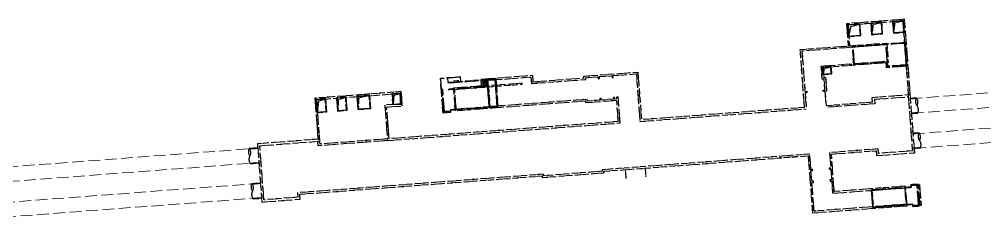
# Model space of a CAD drawing. Extents: x 0 to 531375, y 0 to 4335249.
# Drawn here: x 495558.3 to 495969.8, y 4325349.7 to 4325437.6 of the extents above; entities that cross this region are included whole.
import ezdxf

# ---------------------------------------------------------------- set-up
doc = ezdxf.new("R2010")
doc.units = 0
doc.linetypes.add('DASH', pattern=[0.35, 0.25, -0.1])
doc.layers.get('0').update_dxf_attribs({"lineweight": 15})
doc.layers.add('地铁', color=4, linetype='Continuous', lineweight=15)

# ---------------------------------------------------------------- blocks, each defined once
blk = doc.blocks.new('总图提取 2015 11 6')
at = {"layer": '地铁', "linetype": 'DASH', "lineweight": -3, "ltscale": 10}
for p, q in [((104963.29, 293019.66, 0), (104962.95, 293015.68, 0)), ((104966.89, 293020.6, 0), (104963.29, 293019.66, 0)), ((104972.56, 293020.35, 0), (104972.22, 293016.39, 0)), ((104976.16, 293021.3, 0), (104972.56, 293020.35, 0)), ((104977.01, 293012.13), (104954.57, 293010.44)), ((104955.15, 293002.86, 0), (104954.57, 293010.44, 0)), ((104976.73, 293011.81), (104954.89, 293010.16)), ((104955.42, 293003.18, 0), (104954.89, 293010.16, 0)), ((104976.73, 293011.81), (104977.47, 293002.04)), ((104977.01, 293012.13, 0), (104977.77, 293002.06, 0)), ((104955.15, 293002.86, 0), (104969.7, 293003.96, 0)), ((104955.42, 293003.18, 0), (104969.68, 293004.26, 0)), ((104969.68, 293004.26, 0), (104969.7, 293003.96, 0)), ((104977.47, 293002.04), (104977.77, 293002.06, 0)), ((104787.57, 292997.51, 0), (104778.99, 292996.86, 0)), ((104787.57, 292997.46, 0), (104779.05, 292996.82, 0)), ((104787.57, 292997.41, 0), (104779.1, 292996.77, 0)), ((104782.33, 292995.11, 0), (104782.18, 292997.1, 0)), ((104787.72, 292995.52, 0), (104787.57, 292997.51, 0)), ((104779.35, 292992.08), (104778.99, 292996.86)), ((104779.4, 292992.13), (104779.05, 292996.82)), ((104779.45, 292992.18), (104779.1, 292996.77)), ((104802.48, 292996.63), (104782.33, 292995.11)), ((104782.36, 292994.81), (104782.33, 292995.11)), ((104799.1, 292993.57), (104782.34, 292992.3)), ((104802.2, 292996.31), (104782.36, 292994.81)), ((104799.12, 292993.27), (104782.37, 292992)), ((104799.1, 292993.57), (104782.54, 292992.32)), ((104799.12, 292993.27), (104782.57, 292992.02)), ((104796.97, 292994.91, 0), (104798.87, 292995.06, 0)), ((104797.43, 292995.73, 0), (104798.91, 292994.04, 0)), ((104797.43, 292995.73, 0), (104798.91, 292994.04, 0)), ((104797.43, 292995.73, 0), (104798.91, 292994.04, 0)), ((104797.43, 292995.73, 0), (104798.91, 292994.04, 0)), ((104797.56, 292993.94, 0), (104798.77, 292995.83, 0)), ((104797.56, 292993.94, 0), (104798.77, 292995.83, 0)), ((104797.56, 292993.94, 0), (104798.77, 292995.83, 0)), ((104797.56, 292993.94, 0), (104798.77, 292995.83, 0)), ((104799.76, 292984.79), (104798.91, 292996.06)), ((104800.06, 292984.82), (104799.18, 292996.38)), ((104802.2, 292996.31), (104803.05, 292985.04)), ((104802.48, 292996.63), (104803.37, 292984.77)), ((104780.05, 292992.13), (104779.35, 292992.08)), ((104780.05, 292992.18), (104779.4, 292992.13)), ((104780.04, 292992.23), (104779.45, 292992.18)), ((104780.05, 292992.13), (104780.04, 292992.23)), ((104782.34, 292992.3), (104782.37, 292992)), ((104782.54, 292992.32), (104782.57, 292992.02)), ((104942.88, 292991.35), (104943.39, 292984.51)), ((104962.97, 292988.8), (104979.23, 292990.03)), ((104963.13, 292986.71), (104962.97, 292988.8)), ((104963.94, 292987.97), (104978.4, 292989.06)), ((104803.05, 292985.04), (104783.21, 292983.54)), ((104803.37, 292984.77), (104783.23, 292983.24)), ((104963.13, 292986.71), (104943.34, 292985.21)), ((104964.08, 292986.08), (104943.39, 292984.51)), ((104963.94, 292987.97), (104964.08, 292986.08)), ((104783.21, 292983.54), (104783.23, 292983.24)), ((104783.23, 292983.24), (104783.3, 292982.35)), ((104726.81, 292968.15), (104726.66, 292970.05)), ((104726.79, 292970.96), (104727.49, 292971.01)), ((104756.42, 292970.39), (104726.81, 292968.15)), ((104727.65, 292968.92), (104727.49, 292971.01)), ((104756.37, 292971.09), (104727.65, 292968.92)), ((104931.13, 292963.53), (104923.52, 292962.96)), ((104962.59, 292949.46), (104979.54, 292950.74)), ((104962.59, 292949.46), (104963.16, 292941.88)), ((104962.91, 292949.18), (104979.56, 292950.44)), ((104962.91, 292949.18), (104963.44, 292942.2)), ((104979.47, 292951.64), (104979.56, 292950.44)), ((104963.44, 292942.2), (104980.09, 292943.46)), ((104980.09, 292943.46), (104980.18, 292942.26)), ((104963.16, 292941.88), (104980.11, 292943.16))]:
    blk.add_line(p, q, dxfattribs=at)
for points in [[(104854.79, 292978.52), (104757.07, 292971.14), (104756.66, 292976.5), (104756.05, 292984.65), (104762.73, 292985.16), (104762.7, 292985.55), (104762.27, 292991.24), (104748.91, 292990.23), (104741.13, 292989.64), (104733.1, 292989.03), (104725.47, 292988.46), (104726.4, 292976.2), (104726.79, 292970.96), (104701.02, 292969.01), (104702.89, 292944.18), (104719.15, 292945.41), (104718.99, 292947.5), (104822.27, 292955.31), (104822.32, 292954.66), (104848.69, 292956.65), (104848.65, 292957.3), (104935.73, 292963.88), (104937.57, 292939.55), (104977.85, 292942.59), (104977.22, 292950.97), (104946.8, 292948.67), (104945.6, 292964.62), (104964.69, 292966.06), (104964.85, 292963.97), (104981.1, 292965.2), (104979.23, 292990.03), (104977.62, 293011.29), (104976.81, 293022.05), (104968.38, 293021.41), (104960.35, 293020.8), (104952.08, 293020.18), (104952.79, 293010.71)], [(104978.53, 292989.98), (104976.16, 293021.3), (104952.73, 293019.53), (104953.39, 293010.75)], [(104934.17, 292984.52), (104932.31, 293009.16), (104969.2, 293011.95), (104969.83, 293003.57), (104942.06, 293001.47), (104942.38, 292997.23), (104943.13, 292997.29), (104943.58, 292991.41), (104942.13, 292991.3), (104942.08, 292991.9), (104942.83, 292991.95), (104942.49, 292996.54), (104941.74, 292996.48), (104941.31, 293002.12), (104969.38, 293004.24), (104968.85, 293011.22), (104933.06, 293008.51), (104934.36, 292991.31), (104935.1, 292991.37), (104935.15, 292990.77), (104934.4, 292990.71), (104934.92, 292983.87)], [(104977.47, 293002.04), (104969.09, 293001.41), (104968.91, 293003.9)], [(104977.45, 293002.34), (104969.37, 293001.73), (104969.21, 293003.92)], [(104977.43, 293002.64), (104969.65, 293002.05), (104969.5, 293003.95)], [(104854.79, 292978.52), (104854.11, 292987.45), (104840.95, 292986.45), (104840.9, 292987.2), (104785.35, 292983), (104784.61, 292992.88), (104796.47, 292993.77), (104796.26, 292996.56), (104818.2, 292998.22), (104818.41, 292995.43), (104840.15, 292997.07), (104840.09, 292997.82), (104863.13, 292999.56), (104863.13, 292999.56), (104863.13, 292999.56), (104864.66, 292979.27)], [(104855.54, 292977.88), (104854.7, 292988.94), (104854.01, 292988.89), (104854.06, 292988.14), (104853.26, 292988.08), (104853.21, 292988.83), (104852.81, 292988.8), (104852.86, 292988.05), (104847.53, 292987.65), (104847.47, 292988.4), (104846.88, 292988.35), (104846.93, 292987.61), (104841.6, 292987.2), (104841.54, 292987.95), (104785.7, 292983.73), (104785.06, 292992.21), (104813.78, 292994.38), (104813.75, 292994.78), (104799.49, 292993.7), (104799.45, 292994.2), (104799.15, 292994.17), (104799.19, 292993.68), (104797.19, 292993.53), (104797.01, 292995.92), (104799.01, 292996.07), (104799.06, 292995.37), (104799.36, 292995.39), (104799.31, 292996.09), (104817.56, 292997.47), (104817.77, 292994.68), (104840.9, 292996.43), (104840.84, 292997.17), (104846.18, 292997.58), (104846.24, 292996.83), (104846.83, 292996.87), (104846.78, 292997.62), (104852.11, 292998.02), (104852.17, 292997.28), (104852.57, 292997.31), (104852.51, 292998.06), (104852.51, 292998.06), (104852.51, 292998.06), (104862.48, 292998.81), (104864.02, 292978.52)], [(104802.15, 292997.01), (104803.05, 292985.04)], [(104802.55, 292997.04), (104803.45, 292985.07)], [(104784.58, 292995.87), (104786.08, 292995.99), (104786.82, 292996.04)], [(104797.11, 292995.32), (104797.06, 292995.92), (104798.96, 292996.07), (104799.14, 292993.67), (104797.24, 292993.53), (104797.2, 292994.13), (104797, 292994.11), (104797.06, 292993.31), (104799.35, 292993.49), (104799.14, 292996.28), (104796.85, 292996.11), (104796.91, 292995.31), (104797.11, 292995.32)], [(104799.42, 292993.29), (104800.06, 292984.82)], [(104847.94, 292957.3), (104847.94, 292957.3), (104822.96, 292955.41), (104822.92, 292956.06), (104718.04, 292948.13), (104718.18, 292946.24), (104703.72, 292945.15), (104701.98, 292968.18), (104727.56, 292970.11), (104726.22, 292987.81), (104761.62, 292990.49), (104761.96, 292986), (104761.96, 292986), (104755.28, 292985.49), (104756.42, 292970.39), (104855.54, 292977.88)], [(104758.97, 292985.77), (104759.2, 292989.73), (104761.62, 292990.49)], [(104783.3, 292982.35), (104780.11, 292982.11), (104779.35, 292992.08)], [(104783.27, 292982.65), (104780.38, 292982.43), (104779.65, 292992.1)], [(104783.25, 292982.94), (104780.66, 292982.75), (104779.95, 292992.12)], [(104978.33, 292989.96), (104980.14, 292966.03), (104965.68, 292964.94), (104965.53, 292966.83), (104944.85, 292965.27), (104945.35, 292958.69), (104944.6, 292958.63), (104944.63, 292958.23), (104945.38, 292958.29), (104945.72, 292953.7), (104944.97, 292953.64), (104945.02, 292953.05), (104945.77, 292953.1), (104946.16, 292947.92), (104976.87, 292950.24), (104977.4, 292943.26), (104938.21, 292940.3), (104937.29, 292952.46), (104938.04, 292952.52), (104937.99, 292953.12), (104937.25, 292953.06), (104936.9, 292957.65), (104937.65, 292957.7), (104937.62, 292958.1), (104936.87, 292958.05), (104936.37, 292964.63), (104847.89, 292957.94), (104847.94, 292957.3)], [(104979.23, 292990.03), (104978.53, 292989.98), (104978.33, 292989.96)], [(104981.82, 292988.57), (104979.35, 292988.38)], [(104981.67, 292988.26), (104979.37, 292988.08)], [(104864.02, 292978.52), (104934.92, 292983.87)], [(104934.17, 292984.52), (104864.66, 292979.27)], [(104982.47, 292982.3), (104979.82, 292982.1)], [(104982.32, 292981.99), (104979.85, 292981.8)], [(104982.95, 292973.67), (104980.48, 292973.48)], [(104982.79, 292973.35), (104980.5, 292973.18)], [(104697.5, 292967.09), (104701.14, 292967.37)], [(104697.7, 292966.8), (104701.17, 292967.07)], [(104983.6, 292967.4), (104980.95, 292967.2)], [(104983.44, 292967.09), (104980.97, 292966.9)], [(104697.8, 292960.8), (104701.62, 292961.08)], [(104698, 292960.51), (104701.64, 292960.78)], [(104698.63, 292952.13), (104702.27, 292952.41)], [(104698.83, 292951.85), (104702.3, 292952.11)], [(104980.18, 292942.26), (104983.37, 292942.51), (104982.66, 292951.88), (104979.47, 292951.64)], [(104980.16, 292942.56), (104983.05, 292942.78), (104982.39, 292951.56), (104979.5, 292951.34)], [(104980.14, 292942.86), (104982.73, 292943.06), (104982.11, 292951.24), (104979.52, 292951.04)], [(104698.93, 292945.84), (104702.75, 292946.13)], [(104699.13, 292945.55), (104702.77, 292945.83)]]:
    blk.add_lwpolyline(points, dxfattribs=at)
at = {"layer": '地铁', "linetype": 'DASH', "lineweight": -3, "ltscale": 10, "elevation": 0}
for points in [[(104952.51, 293019.71), (104952.89, 293014.72), (104958.18, 293015.12), (104957.8, 293020.11)], [(104952.73, 293019.53), (104953.07, 293014.94), (104957.96, 293015.31), (104957.61, 293019.89)], [(104962.39, 293020.46), (104962.76, 293015.47), (104967.45, 293015.82), (104967.07, 293020.81)], [(104962.6, 293020.27), (104962.95, 293015.68), (104967.23, 293016.01), (104966.89, 293020.6)], [(104971.66, 293021.16), (104972.04, 293016.17), (104976.72, 293016.52), (104976.35, 293021.51)], [(104971.87, 293020.97), (104972.22, 293016.39), (104976.51, 293016.71), (104976.16, 293021.3)], [(104941.75, 293001.65), (104941.99, 292998.51), (104945.78, 292998.79), (104945.54, 293001.93)], [(104941.96, 293001.46), (104942.17, 292998.72), (104945.56, 292998.98), (104945.35, 293001.72)], [(104734.68, 292988.65), (104735.11, 292982.97), (104739.2, 292983.28), (104738.77, 292988.96)], [(104734.9, 292988.47), (104735.3, 292983.18), (104738.99, 292983.46), (104738.59, 292988.75)], [(104743.36, 292989.31), (104743.79, 292983.62), (104749.27, 292984.04), (104748.84, 292989.72)], [(104743.57, 292989.12), (104743.97, 292983.84), (104749.06, 292984.22), (104748.66, 292989.51)], [(104730.53, 292982.62), (104730.1, 292988.31), (104726.01, 292988), (104726.44, 292982.31)], [(104730.31, 292982.81), (104729.91, 292988.09), (104726.22, 292987.81), (104726.62, 292982.53)]]:
    blk.add_lwpolyline(points, close=True, dxfattribs=at)
for points in [[(104957.61, 293019.89), (104953.71, 293018.81), (104953.09, 293014.74)], [(104945.35, 293001.72), (104942.52, 293000.97), (104942.17, 292998.72)], [(104798.86, 292995.16), (104799, 292993.31)], [(104799.02, 292993.26), (104799.66, 292984.79)], [(104738.59, 292988.75), (104735.39, 292987.79), (104735.3, 292983.18)], [(104748.66, 292989.51), (104744.07, 292988.52), (104743.97, 292983.84)], [(104729.91, 292988.09), (104726.97, 292987.17), (104726.62, 292982.53)], [(104858.12, 292954.28), (104857.84, 292957.99)], [(104866.22, 292958.63), (104866.22, 292958.63), (104866.5, 292954.92)], [(104962.78, 292949.47), (104979.74, 292950.75), (104979.69, 292951.35), (104983.18, 292951.62), (104983.84, 292942.84), (104980.35, 292942.58), (104980.31, 292943.18), (104963.36, 292941.9), (104962.78, 292949.47)]]:
    blk.add_lwpolyline(points, dxfattribs=at)
at = {"layer": '地铁', "linetype": 'DASH', "lineweight": -3, "ltscale": 10, "extrusion": (-1.51066e-08, -1.14091e-09, 1), "elevation": 0}
for points in [[(104797.3, 292994.49), (104797.22, 292995.61), (104797.17, 292995.61), (104797.25, 292994.49)], [(104797.33, 292994.18), (104797.3, 292994.49), (104797.25, 292994.49), (104797.28, 292994.17)], [(104797.56, 292993.94), (104797.43, 292995.73), (104798.78, 292995.83), (104798.91, 292994.04)], [(104797.62, 292993.68), (104797.61, 292993.82), (104798.81, 292993.91), (104798.82, 292993.77)]]:
    blk.add_lwpolyline(points, close=True, dxfattribs=at)
at = {"layer": '地铁', "linetype": 'DASH', "lineweight": -3, "ltscale": 10, "extrusion": (1.51066e-08, 1.141e-09, 1), "elevation": 0}
blk.add_lwpolyline([(104798.76, 292994.03), (104798.63, 292995.82), (104797.28, 292995.72), (104797.41, 292993.93)], close=True, dxfattribs=at)
blk.add_lwpolyline([(104798.76, 292994.03), (104798.63, 292995.82), (104797.28, 292995.72), (104797.41, 292993.93)], close=True, dxfattribs=at)
blk.add_lwpolyline([(104798.76, 292994.03), (104798.63, 292995.82), (104797.28, 292995.72), (104797.41, 292993.93)], close=True, dxfattribs=at)
at = {"layer": '地铁', "linetype": 'DASH', "lineweight": -3, "ltscale": 10}
for points in [[(104761.81, 292990.7), (104762.18, 292985.82), (104758.79, 292985.56), (104758.42, 292990.45)], [(104761.62, 292990.49), (104761.96, 292986), (104758.97, 292985.77), (104758.63, 292990.26)]]:
    blk.add_lwpolyline(points, close=True, dxfattribs=at)
for points in [[(104981.82, 292988.57, 0.306964), (104982.07, 292985.28)], [(104982.07, 292985.28, 0.307425), (104981.82, 292988.57)], [(104982.32, 292981.99, 0.30717), (104982.07, 292985.28)], [(104982.95, 292973.67, 0.306964), (104983.19, 292970.38)], [(104983.19, 292970.38, 0.307425), (104982.95, 292973.67)], [(104983.44, 292967.09, 0.30717), (104983.19, 292970.38)], [(104697.5, 292967.09, 0.307425), (104697.75, 292963.8)], [(104697.75, 292963.8, 0.306964), (104697.5, 292967.09)], [(104697.75, 292963.8, 0.30717), (104698, 292960.51)], [(104698.63, 292952.13, 0.307425), (104698.88, 292948.84)], [(104698.88, 292948.84, 0.306964), (104698.63, 292952.13)], [(104698.88, 292948.84, 0.30717), (104699.13, 292945.55)]]:
    blk.add_lwpolyline(points, format="xyb", dxfattribs=at)
blk = doc.blocks.new('A$C1FB5052D')
blk.add_blockref('总图提取 2015 11 6', (-107044.53, -294821.73))
blk = doc.blocks.new('天津2000地铁')
at = {"layer": '地铁', "linetype": 'DASH', "ltscale": 20}
for p, q in [((-2081.24, -1802.06, 0), (-2081.58, -1806.04, 0)), ((-2077.64, -1801.13, 0), (-2081.24, -1802.06, 0)), ((-2071.96, -1801.38, 0), (-2072.31, -1805.34, 0)), ((-2068.36, -1800.43, 0), (-2071.96, -1801.38, 0)), ((-2067.52, -1809.59), (-2089.95, -1811.29)), ((-2067.79, -1809.91), (-2089.63, -1811.56)), ((-2067.79, -1809.91), (-2067.05, -1819.69)), ((-2067.52, -1809.59, 0), (-2066.76, -1819.66, 0)), ((-2089.38, -1818.87, 0), (-2089.95, -1811.29, 0)), ((-2089.1, -1818.54, 0), (-2089.63, -1811.56, 0)), ((-2089.38, -1818.87, 0), (-2074.82, -1817.77, 0)), ((-2089.1, -1818.54, 0), (-2074.84, -1817.47, 0)), ((-2074.84, -1817.47, 0), (-2074.82, -1817.77, 0)), ((-2067.05, -1819.69), (-2066.76, -1819.66, 0)), ((-2256.96, -1824.22, 0), (-2265.53, -1824.86, 0)), ((-2265.17, -1829.65), (-2265.53, -1824.86)), ((-2256.95, -1824.27, 0), (-2265.48, -1824.91, 0)), ((-2265.13, -1829.6), (-2265.48, -1824.91)), ((-2256.95, -1824.32, 0), (-2265.43, -1824.96, 0)), ((-2265.08, -1829.54), (-2265.43, -1824.96)), ((-2262.19, -1826.62, 0), (-2262.34, -1824.62, 0)), ((-2242.05, -1825.1), (-2262.19, -1826.62)), ((-2262.17, -1826.92), (-2262.19, -1826.62)), ((-2242.33, -1825.42), (-2262.17, -1826.92)), ((-2256.81, -1826.21, 0), (-2256.96, -1824.22, 0)), ((-2247.55, -1826.81, 0), (-2245.66, -1826.67, 0)), ((-2247.1, -1826, 0), (-2245.62, -1827.68, 0)), ((-2247.1, -1826, 0), (-2245.62, -1827.68, 0)), ((-2247.1, -1826, 0), (-2245.62, -1827.68, 0)), ((-2247.1, -1826, 0), (-2245.62, -1827.68, 0)), ((-2246.97, -1827.78, 0), (-2245.75, -1825.9, 0)), ((-2246.97, -1827.78, 0), (-2245.75, -1825.9, 0)), ((-2246.97, -1827.78, 0), (-2245.75, -1825.9, 0)), ((-2246.97, -1827.78, 0), (-2245.75, -1825.9, 0)), ((-2244.77, -1836.93), (-2245.62, -1825.67)), ((-2244.47, -1836.91), (-2245.34, -1825.34)), ((-2242.33, -1825.42), (-2241.48, -1836.68)), ((-2242.05, -1825.1), (-2241.15, -1836.96)), ((-2065.16, -1833.54), (-1941.87, -1824.23)), ((-2264.47, -1829.6), (-2265.17, -1829.65)), ((-2264.48, -1829.55), (-2265.13, -1829.6)), ((-2264.48, -1829.5), (-2265.08, -1829.54)), ((-2264.47, -1829.6), (-2264.48, -1829.5)), ((-2245.43, -1828.16), (-2262.18, -1829.42)), ((-2262.18, -1829.42), (-2262.16, -1829.72)), ((-2245.41, -1828.46), (-2262.16, -1829.72)), ((-2245.43, -1828.16), (-2261.98, -1829.41)), ((-2261.98, -1829.41), (-2261.96, -1829.71)), ((-2245.41, -1828.46), (-2261.96, -1829.71)), ((-2101.65, -1830.37), (-2101.13, -1837.21)), ((-2064.69, -1839.73), (-1941.41, -1830.41)), ((-2081.4, -1835.02), (-2101.19, -1836.52)), ((-2081.55, -1832.93), (-2065.3, -1831.7)), ((-2081.4, -1835.02), (-2081.55, -1832.93)), ((-2080.59, -1833.76), (-2066.13, -1832.66)), ((-2080.59, -1833.76), (-2080.45, -1835.65)), ((-2241.48, -1836.68), (-2261.32, -1838.18)), ((-2261.32, -1838.18), (-2261.3, -1838.48)), ((-2241.15, -1836.96), (-2261.3, -1838.48)), ((-2261.3, -1838.48), (-2261.23, -1839.38)), ((-2080.45, -1835.65), (-2101.13, -1837.21)), ((-2064.03, -1848.5), (-1963.7, -1840.92)), ((-2063.56, -1854.68), (-1963.23, -1847.1)), ((-2317.73, -1850.77), (-2317.03, -1850.72)), ((-2288.1, -1851.34), (-2317.72, -1853.58)), ((-2316.87, -1852.81), (-2317.03, -1850.72)), ((-2288.16, -1850.64), (-2316.87, -1852.81)), ((-2471.43, -1864.24), (-2343.37, -1854.56)), ((-2317.72, -1853.58), (-2317.86, -1851.68)), ((-2113.4, -1858.2), (-2121.01, -1858.77)), ((-2470.96, -1870.42), (-2342.9, -1860.74)), ((-2342.24, -1869.52), (-2499.87, -1881.43)), ((-2081.94, -1872.27), (-2064.98, -1870.99)), ((-2081.61, -1872.54), (-2064.96, -1871.29)), ((-2065.05, -1870.09), (-2064.96, -1871.29)), ((-2341.77, -1875.7), (-2499.41, -1887.61)), ((-2081.94, -1872.27), (-2081.36, -1879.85)), ((-2081.61, -1872.54), (-2081.09, -1879.52)), ((-2081.36, -1879.85), (-2064.41, -1878.57)), ((-2081.09, -1879.52), (-2064.43, -1878.27)), ((-2064.43, -1878.27), (-2064.34, -1879.46))]:
    blk.add_line(p, q, dxfattribs=at)
for points in [[(-2189.74, -1843.21), (-2287.46, -1850.59), (-2287.86, -1845.22), (-2288.48, -1837.07), (-2281.8, -1836.57), (-2281.83, -1836.17), (-2282.26, -1830.49), (-2295.62, -1831.5), (-2303.4, -1832.09), (-2311.42, -1832.69), (-2319.05, -1833.27), (-2318.13, -1845.53), (-2317.73, -1850.77), (-2343.51, -1852.72), (-2341.63, -1877.55), (-2325.38, -1876.32), (-2325.54, -1874.22), (-2222.26, -1866.42), (-2222.21, -1867.07), (-2195.83, -1865.08), (-2195.88, -1864.43), (-2108.8, -1857.85), (-2106.96, -1882.18), (-2066.67, -1879.14), (-2067.31, -1870.76), (-2097.72, -1873.06), (-2098.93, -1857.1), (-2079.84, -1855.66), (-2079.68, -1857.76), (-2063.42, -1856.53), (-2065.3, -1831.7), (-2066.91, -1810.44), (-2067.72, -1799.68), (-2076.14, -1800.32), (-2084.17, -1800.92), (-2092.45, -1801.55), (-2091.73, -1811.02)], [(-2066, -1831.75), (-2068.36, -1800.43), (-2091.8, -1802.2), (-2091.13, -1810.98)], [(-2110.36, -1837.21), (-2112.22, -1812.57), (-2075.32, -1809.78), (-2074.69, -1818.16), (-2102.46, -1820.26), (-2102.14, -1824.49), (-2101.39, -1824.44), (-2100.95, -1830.32), (-2102.4, -1830.43), (-2102.44, -1829.83), (-2101.69, -1829.78), (-2102.04, -1825.19), (-2102.79, -1825.24), (-2103.21, -1819.61), (-2075.14, -1817.49), (-2075.67, -1810.51), (-2111.47, -1813.21), (-2110.17, -1830.42), (-2109.42, -1830.36), (-2109.38, -1830.96), (-2110.12, -1831.01), (-2109.61, -1837.85)], [(-2067.05, -1819.69), (-2075.43, -1820.32), (-2075.62, -1817.83)], [(-2067.08, -1819.39), (-2075.15, -1820), (-2075.32, -1817.8)], [(-2067.1, -1819.09), (-2074.88, -1819.68), (-2075.02, -1817.78)], [(-2189.74, -1843.21), (-2190.41, -1834.28), (-2203.57, -1835.28), (-2203.63, -1834.53), (-2259.17, -1838.72), (-2259.92, -1828.85), (-2248.05, -1827.96), (-2248.26, -1825.16), (-2226.32, -1823.51), (-2226.11, -1826.3), (-2204.38, -1824.66), (-2204.43, -1823.91), (-2181.4, -1822.17), (-2181.4, -1822.17), (-2181.4, -1822.17), (-2179.87, -1842.46)], [(-2259.94, -1825.85), (-2258.45, -1825.74), (-2257.7, -1825.68)], [(-2188.99, -1843.85), (-2189.82, -1832.78), (-2190.52, -1832.84), (-2190.46, -1833.58), (-2191.26, -1833.64), (-2191.32, -1832.9), (-2191.72, -1832.93), (-2191.66, -1833.67), (-2197, -1834.08), (-2197.05, -1833.33), (-2197.65, -1833.37), (-2197.59, -1834.12), (-2202.93, -1834.52), (-2202.98, -1833.78), (-2258.83, -1838), (-2259.47, -1829.52), (-2230.75, -1827.35), (-2230.78, -1826.95), (-2245.04, -1828.03), (-2245.08, -1827.53), (-2245.37, -1827.55), (-2245.34, -1828.05), (-2247.33, -1828.2), (-2247.51, -1825.81), (-2245.52, -1825.66), (-2245.46, -1826.36), (-2245.17, -1826.33), (-2245.22, -1825.64), (-2226.97, -1824.26), (-2226.76, -1827.05), (-2203.63, -1825.3), (-2203.68, -1824.55), (-2198.35, -1824.15), (-2198.29, -1824.9), (-2197.69, -1824.85), (-2197.75, -1824.11), (-2192.41, -1823.7), (-2192.36, -1824.45), (-2191.96, -1824.42), (-2192.01, -1823.67), (-2192.01, -1823.67), (-2192.01, -1823.67), (-2182.04, -1822.92), (-2180.51, -1843.21)], [(-2247.42, -1826.4), (-2247.46, -1825.8), (-2245.57, -1825.66), (-2245.39, -1828.06), (-2247.28, -1828.2), (-2247.33, -1827.6), (-2247.53, -1827.61), (-2247.47, -1828.41), (-2245.17, -1828.24), (-2245.38, -1825.45), (-2247.68, -1825.62), (-2247.62, -1826.42), (-2247.42, -1826.4)], [(-2242.38, -1824.72), (-2241.48, -1836.68)], [(-2241.98, -1824.69), (-2241.08, -1836.65)], [(-2261.23, -1839.38), (-2264.42, -1839.62), (-2265.17, -1829.65)], [(-2261.25, -1839.08), (-2264.14, -1839.3), (-2264.87, -1829.63)], [(-2261.27, -1838.78), (-2263.87, -1838.98), (-2264.57, -1829.6)], [(-2245.11, -1828.44), (-2244.47, -1836.91)], [(-2196.58, -1864.43), (-2196.58, -1864.43), (-2221.56, -1866.32), (-2221.61, -1865.67), (-2326.49, -1873.59), (-2326.34, -1875.49), (-2340.8, -1876.58), (-2342.54, -1853.55), (-2316.96, -1851.61), (-2318.3, -1833.91), (-2282.9, -1831.24), (-2282.56, -1835.73), (-2282.56, -1835.73), (-2289.24, -1836.23), (-2288.1, -1851.34), (-2188.99, -1843.85)], [(-2285.56, -1835.95), (-2285.32, -1832), (-2282.9, -1831.24)], [(-2066.2, -1831.77), (-2064.39, -1855.7), (-2078.85, -1856.79), (-2078.99, -1854.9), (-2099.68, -1856.46), (-2099.18, -1863.04), (-2099.93, -1863.1), (-2099.9, -1863.5), (-2099.15, -1863.44), (-2098.8, -1868.03), (-2099.55, -1868.08), (-2099.51, -1868.68), (-2098.76, -1868.62), (-2098.37, -1873.81), (-2067.65, -1871.49), (-2067.13, -1878.47), (-2106.31, -1881.43), (-2107.23, -1869.26), (-2106.49, -1869.21), (-2106.53, -1868.61), (-2107.28, -1868.67), (-2107.63, -1864.08), (-2106.88, -1864.02), (-2106.91, -1863.62), (-2107.66, -1863.68), (-2108.15, -1857.1), (-2196.63, -1863.78), (-2196.58, -1864.43)], [(-2065.3, -1831.7), (-2066, -1831.75), (-2066.2, -1831.77)], [(-2062.71, -1833.16), (-2065.18, -1833.34)], [(-2062.86, -1833.47), (-2065.15, -1833.64)], [(-2180.51, -1843.21), (-2109.61, -1837.85)], [(-2110.36, -1837.21), (-2179.86, -1842.46)], [(-2062.05, -1839.43), (-2064.7, -1839.63)], [(-2062.21, -1839.74), (-2064.68, -1839.93)], [(-2061.58, -1848.06), (-2064.05, -1848.25)], [(-2061.73, -1848.37), (-2064.03, -1848.55)], [(-2347.02, -1854.64), (-2343.38, -1854.36)], [(-2346.82, -1854.92), (-2343.36, -1854.66)], [(-2060.93, -1854.33), (-2063.58, -1854.53)], [(-2061.08, -1854.64), (-2063.55, -1854.83)], [(-2346.73, -1860.93), (-2342.91, -1860.64)], [(-2346.52, -1861.22), (-2342.89, -1860.94)], [(-2345.89, -1869.59), (-2342.25, -1869.32)], [(-2345.69, -1869.88), (-2342.23, -1869.62)], [(-2064.34, -1879.46), (-2061.15, -1879.22), (-2061.86, -1869.85), (-2065.05, -1870.09)], [(-2064.37, -1879.16), (-2061.47, -1878.95), (-2062.14, -1870.17), (-2065.03, -1870.39)], [(-2064.39, -1878.86), (-2061.8, -1878.67), (-2062.41, -1870.49), (-2065.01, -1870.69)], [(-2345.6, -1875.89), (-2341.78, -1875.6)], [(-2345.39, -1876.18), (-2341.76, -1875.9)]]:
    blk.add_lwpolyline(points, dxfattribs=at)
at = {"layer": '地铁', "linetype": 'DASH', "ltscale": 20, "elevation": 0}
for points in [[(-2092.01, -1802.02), (-2091.64, -1807), (-2086.35, -1806.6), (-2086.73, -1801.62)], [(-2091.8, -1802.2), (-2091.45, -1806.79), (-2086.56, -1806.42), (-2086.91, -1801.83)], [(-2082.14, -1801.27), (-2081.76, -1806.26), (-2077.08, -1805.9), (-2077.45, -1800.92)], [(-2081.93, -1801.46), (-2081.58, -1806.04), (-2077.29, -1805.72), (-2077.64, -1801.13)], [(-2072.87, -1800.57), (-2072.49, -1805.56), (-2067.8, -1805.2), (-2068.18, -1800.22)], [(-2072.65, -1800.76), (-2072.31, -1805.34), (-2068.02, -1805.02), (-2068.36, -1800.43)], [(-2102.78, -1820.08), (-2102.54, -1823.22), (-2098.75, -1822.93), (-2098.99, -1819.79)], [(-2102.56, -1820.26), (-2102.36, -1823.01), (-2098.96, -1822.75), (-2099.17, -1820.01)], [(-2314, -1839.11), (-2314.43, -1833.42), (-2318.52, -1833.73), (-2318.09, -1839.41)], [(-2314.21, -1838.92), (-2314.61, -1833.64), (-2318.3, -1833.91), (-2317.9, -1839.2)], [(-2309.84, -1833.08), (-2309.41, -1838.76), (-2305.32, -1838.45), (-2305.75, -1832.77)], [(-2309.63, -1833.26), (-2309.23, -1838.54), (-2305.54, -1838.27), (-2305.94, -1832.98)], [(-2301.17, -1832.42), (-2300.74, -1838.1), (-2295.25, -1837.69), (-2295.68, -1832.01)], [(-2300.95, -1832.6), (-2300.55, -1837.89), (-2295.47, -1837.5), (-2295.87, -1832.22)]]:
    blk.add_lwpolyline(points, close=True, dxfattribs=at)
for points in [[(-2086.91, -1801.83), (-2090.81, -1802.92), (-2091.44, -1806.99)], [(-2099.17, -1820.01), (-2102.01, -1820.76), (-2102.36, -1823.01)], [(-2245.67, -1826.57), (-2245.53, -1828.42)], [(-2245.51, -1828.47), (-2244.87, -1836.94)], [(-2314.61, -1833.64), (-2317.56, -1834.56), (-2317.9, -1839.2)], [(-2305.94, -1832.98), (-2309.13, -1833.94), (-2309.23, -1838.54)], [(-2295.87, -1832.22), (-2300.45, -1833.2), (-2300.55, -1837.89)], [(-2186.4, -1867.44), (-2186.68, -1863.73)], [(-2178.31, -1863.1), (-2178.31, -1863.1), (-2178.02, -1866.81)], [(-2081.74, -1872.25), (-2064.79, -1870.97), (-2064.84, -1870.37), (-2061.34, -1870.11), (-2060.68, -1878.89), (-2064.17, -1879.15), (-2064.22, -1878.55), (-2081.17, -1879.83), (-2081.74, -1872.25)]]:
    blk.add_lwpolyline(points, dxfattribs=at)
at = {"layer": '地铁', "linetype": 'DASH', "ltscale": 20, "extrusion": (-1.51066e-08, -1.14091e-09, 1), "elevation": 0}
for points in [[(-2247.22, -1827.23), (-2247.31, -1826.12), (-2247.36, -1826.12), (-2247.27, -1827.24)], [(-2246.96, -1827.78), (-2247.1, -1826), (-2245.75, -1825.9), (-2245.62, -1827.68)], [(-2247.2, -1827.55), (-2247.22, -1827.23), (-2247.27, -1827.24), (-2247.25, -1827.56)], [(-2246.91, -1828.05), (-2246.92, -1827.9), (-2245.72, -1827.81), (-2245.71, -1827.96)]]:
    blk.add_lwpolyline(points, close=True, dxfattribs=at)
at = {"layer": '地铁', "linetype": 'DASH', "ltscale": 20, "extrusion": (1.51066e-08, 1.141e-09, 1), "elevation": 0}
blk.add_lwpolyline([(-2245.76, -1827.69), (-2245.9, -1825.91), (-2247.25, -1826.01), (-2247.11, -1827.8)], close=True, dxfattribs=at)
blk.add_lwpolyline([(-2245.76, -1827.69), (-2245.9, -1825.91), (-2247.25, -1826.01), (-2247.11, -1827.8)], close=True, dxfattribs=at)
blk.add_lwpolyline([(-2245.76, -1827.69), (-2245.9, -1825.91), (-2247.25, -1826.01), (-2247.11, -1827.8)], close=True, dxfattribs=at)
at = {"layer": '地铁', "linetype": 'DASH', "ltscale": 20}
for points in [[(-2282.72, -1831.03), (-2282.35, -1835.91), (-2285.74, -1836.17), (-2286.11, -1831.28)], [(-2282.9, -1831.24), (-2282.56, -1835.73), (-2285.56, -1835.95), (-2285.89, -1831.47)]]:
    blk.add_lwpolyline(points, close=True, dxfattribs=at)
for points in [[(-2062.71, -1833.16, 0.306964), (-2062.46, -1836.45)], [(-2062.46, -1836.45, 0.307425), (-2062.71, -1833.16)], [(-2062.21, -1839.74, 0.30717), (-2062.46, -1836.45)], [(-2061.58, -1848.06, 0.306964), (-2061.33, -1851.35)], [(-2061.33, -1851.35, 0.307425), (-2061.58, -1848.06)], [(-2061.08, -1854.64, 0.30717), (-2061.33, -1851.35)], [(-2347.02, -1854.64, 0.307425), (-2346.77, -1857.93)], [(-2346.77, -1857.93, 0.306964), (-2347.02, -1854.64)], [(-2346.77, -1857.93, 0.30717), (-2346.52, -1861.22)], [(-2345.89, -1869.59, 0.307425), (-2345.64, -1872.88)], [(-2345.64, -1872.88, 0.306964), (-2345.89, -1869.59)], [(-2345.64, -1872.88, 0.30717), (-2345.39, -1876.18)]]:
    blk.add_lwpolyline(points, format="xyb", dxfattribs=at)

msp = doc.modelspace()

# ---------------------------------------------------------------- block references
at = {"layer": '地铁', "color": 1}
msp.add_blockref('天津2000地铁', (498003.38431, 4327237.28522), dxfattribs=at)
at = {"layer": '地铁'}
msp.add_blockref('A$C1FB5052D', (498003.38431, 4327237.28522), dxfattribs=at)

doc.saveas('drawing.dxf')
